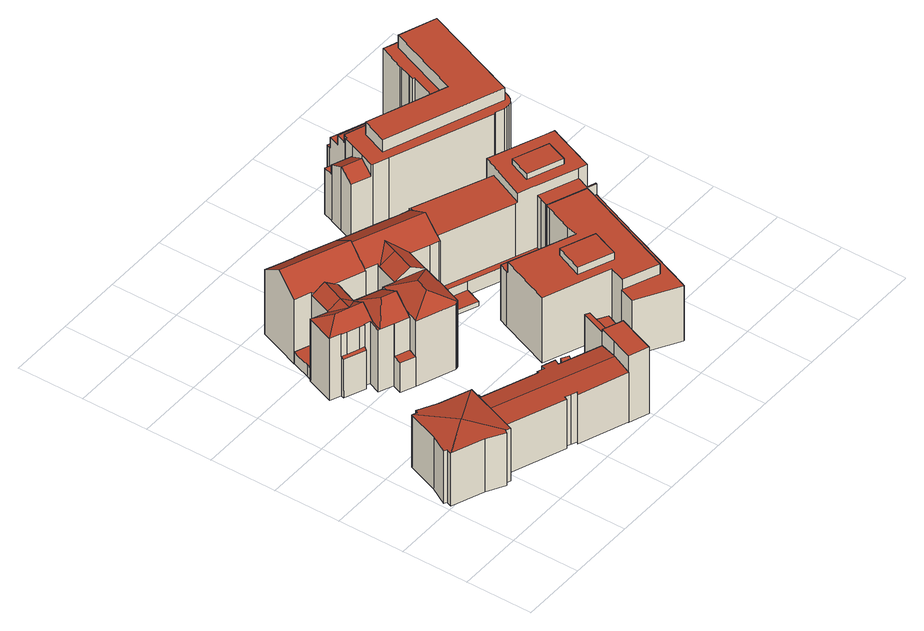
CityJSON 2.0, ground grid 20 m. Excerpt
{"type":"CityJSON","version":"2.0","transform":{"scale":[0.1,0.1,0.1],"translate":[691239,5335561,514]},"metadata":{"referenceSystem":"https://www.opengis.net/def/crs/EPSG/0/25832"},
"CityObjects":{
"building1":{"type":"Building","attributes":{"Gemeindeschluessel":"09162000","HoeheDach":"534.670","HoeheGrund":"515.870","Methode":"2000","NiedrigsteTraufeDesGebaeudes":"532.095","Geometrietyp2DReferenz":"3000","function":"31001_9998","roofType":"3100","measuredHeight":18.8,"storeysAboveGround":5},"geometry":[{"type":"MultiSurface","lod":"2","boundaries":[[[0,1,2,3]],[[4,5,6,7,8,9,10,11]],[[12,13,14,15]],[[2,1,16,17,7,6]],[[18,19,20,21,22]],[[23,24,25,26]],[[27,3,2,6,5,28]],[[29,30,26,25,31,32]],[[33,34,35,36,37,38,39,40,41]],[[42,43,44,45]],[[46,47,48,49]],[[8,50,51,52,53,9]],[[54,55,24,23]],[[56,57,58,59]],[[28,5,4,60]],[[61,62,63,64]],[[60,4,11,65]],[[66,36,35,67]],[[68,69,70,17,16,71]],[[45,44,13,12]],[[26,30,29,72,73,61,64,18,22,69,68,71,0,3,27,28,60,65,74,53,52,51,75,76,77,40,39,38,37,78,42,45,12,15,79,46,49,56,59,54,23]],[[72,80,81,73]],[[64,63,19,18]],[[59,58,55,54]],[[42,78,37,36,66,43]],[[19,63,62,81,80,32,31,82,20]],[[49,48,57,56]],[[50,83,84,76,75,51]],[[71,16,1,0]],[[31,25,24,55,58,57,48,47,85,14,13,44,43,66,67,82]],[[65,11,10,74]],[[15,14,85,79]],[[73,81,62,61]],[[79,85,47,46]],[[7,33,41,86,84,83,50,8]],[[74,10,9,53]],[[29,32,80,72]],[[86,41,40,77,76,84]],[[17,70,21,87,88,34,33,7]],[[22,21,70,69]],[[20,82,67,35,34,88,87,21]]],"semantics":{"surfaces":[{"type":"WallSurface"},{"type":"RoofSurface"},{"type":"GroundSurface"}],"values":[0,1,0,1,0,0,0,0,0,0,0,0,0,0,0,0,0,1,0,0,2,0,0,0,0,1,0,0,0,1,0,0,0,0,1,0,0,0,1,0,0]}}]},
"building2":{"type":"Building","attributes":{"Gemeindeschluessel":"09162000","HoeheDach":"519.794","HoeheGrund":"516.040","Methode":"1000","NiedrigsteTraufeDesGebaeudes":"519.794","Geometrietyp2DReferenz":"3000","function":"31001_9998","roofType":"1000","measuredHeight":3.75,"storeysAboveGround":1},"geometry":[{"type":"MultiSurface","lod":"2","boundaries":[[[89,90,91,92]],[[92,93,94,95,96,89]],[[91,90,97,98,99,100]],[[90,89,96,97]],[[93,100,99,94]],[[99,98,97,96,95,94]],[[92,91,100,93]]],"semantics":{"surfaces":[{"type":"WallSurface"},{"type":"GroundSurface"},{"type":"RoofSurface"}],"values":[0,1,2,0,0,0,0]}}]},
"building3":{"type":"Building","attributes":{"Gemeindeschluessel":"09162000","HoeheDach":"542.080","HoeheGrund":"515.828","Methode":"2000","NiedrigsteTraufeDesGebaeudes":"517.340","Geometrietyp2DReferenz":"3000","function":"31001_9998","roofType":"3100","measuredHeight":26.25,"storeysAboveGround":5},"geometry":[{"type":"MultiSurface","lod":"2","boundaries":[[[101,102,103,104]],[[105,106,107,108]],[[109,110,111,112,113,114]],[[108,107,102,101]],[[115,116,117,118]],[[119,120,121,122,123,124,114,113,125]],[[126,127,121,120,128,129,130,131]],[[132,133,134,135]],[[136,137,138,139]],[[140,141,142,124,123,143]],[[144,145,146,147]],[[148,149,125,112,111]],[[150,151,152,153]],[[154,105,108,101,104,155]],[[140,143,137,136]],[[127,156,157,122,121]],[[158,148,111,159]],[[160,161,162,163,164,165]],[[117,148,158]],[[166,126,131,167,168]],[[169,170,171,172]],[[173,174,175,176,177]],[[174,178,155,104,103,175]],[[179,180,181,182]],[[183,171,164,163,184,185,186]],[[187,154,155,178]],[[145,144,157,156]],[[184,167,131,130,185]],[[188,189,176,175,103,102,107,106,152,151,169,172,183]],[[172,171,183]],[[150,160,165,170,169,151]],[[176,189,180,177]],[[171,170,165,164]],[[181,159,111,110,182]],[[119,125,149]],[[183,186,188]],[[129,128,115,118]],[[118,117,185,130,129]],[[173,177,180,179]],[[190,166,168,191,133,132]],[[120,119,116,115,128]],[[162,192,191,168,167,184,163]],[[127,126,166,190,193,161,160,150,153,187,178,174,173,179,182,110,109,142,141,140,136,139,194,146,145,156]],[[188,186,117,158,159,181,180,189]],[[109,114,124,142]],[[194,195,147,146]],[[190,132,135,193]],[[187,153,152,106,105,154]],[[125,113,112]],[[161,193,135,134,192,162]],[[186,185,117]],[[133,191,192,134]],[[195,194,139,138]],[[195,138,137,143,123,122,157,144,147]],[[117,116,119,149,148]]],"semantics":{"surfaces":[{"type":"WallSurface"},{"type":"RoofSurface"},{"type":"GroundSurface"}],"values":[0,0,0,0,0,1,0,1,0,0,0,1,0,1,0,0,1,0,1,0,0,0,0,0,1,0,0,1,1,0,0,1,1,0,0,0,1,0,0,0,0,1,2,1,0,0,0,0,0,0,0,0,0,1,1]}}]},
"building4":{"type":"Building","attributes":{"Gemeindeschluessel":"09162000","HoeheDach":"519.908","HoeheGrund":"515.954","Methode":"2000","NiedrigsteTraufeDesGebaeudes":"519.570","Geometrietyp2DReferenz":"3000","function":"31001_9998","roofType":"1000","measuredHeight":3.95,"storeysAboveGround":1},"geometry":[{"type":"MultiSurface","lod":"2","boundaries":[[[196,197,198,199]],[[200,201,202,203,204]],[[201,200,205,206]],[[199,198,207,208]],[[208,207,209,210]],[[210,209,211,212]],[[204,211,209,207,198,197,205,200]],[[212,211,204,203]],[[210,212,203,202,201,206,196,199,208]],[[206,205,197,196]]],"semantics":{"surfaces":[{"type":"WallSurface"},{"type":"RoofSurface"},{"type":"GroundSurface"}],"values":[0,0,0,0,0,0,1,0,2,0]}}]},
"building5":{"type":"Building","attributes":{"Gemeindeschluessel":"09162000","HoeheDach":"537.820","HoeheGrund":"515.665","Methode":"2000","NiedrigsteTraufeDesGebaeudes":"534.247","Geometrietyp2DReferenz":"3000","function":"31001_9998","roofType":"1000","measuredHeight":22.16,"storeysAboveGround":4},"geometry":[{"type":"MultiSurface","lod":"2","boundaries":[[[213,214,215,216]],[[217,218,219,220,221,222]],[[223,224,225,219,218,226]],[[227,228,217,229]],[[223,226,214,213]],[[225,230,231,232,220,219]],[[231,233,234,235,236,232]],[[216,215,228,227]],[[221,236,235,237,222]],[[238,237,235,234]],[[217,228,215,214,226,218]],[[225,224,239,230]],[[232,236,221,220]],[[238,229,217,222,237]],[[233,231,230,239]],[[224,223,213,216,227,229,238,234,233,239]]],"semantics":{"surfaces":[{"type":"WallSurface"},{"type":"RoofSurface"},{"type":"GroundSurface"}],"values":[0,0,0,0,0,1,0,0,1,0,1,0,0,0,0,2]}}]},
"building6":{"type":"Building","attributes":{"Gemeindeschluessel":"09162000","HoeheDach":"523.542","HoeheGrund":"516.170","Methode":"2000","NiedrigsteTraufeDesGebaeudes":"522.360","Geometrietyp2DReferenz":"3000","function":"31001_2000","roofType":"2100","measuredHeight":7.37,"storeysAboveGround":1},"geometry":[{"type":"MultiSurface","lod":"2","boundaries":[[[240,241,242,243]],[[244,245,246,247]],[[244,247,240,243,248]],[[243,242,249,248]],[[249,242,241,246,245]],[[248,249,245,244]],[[247,246,241,240]]],"semantics":{"surfaces":[{"type":"WallSurface"},{"type":"GroundSurface"},{"type":"RoofSurface"}],"values":[0,0,1,0,2,0,0]}}]},
"building7":{"type":"Building","attributes":{"Gemeindeschluessel":"09162000","HoeheDach":"541.680","HoeheGrund":"515.692","Methode":"2000","NiedrigsteTraufeDesGebaeudes":"537.127","Geometrietyp2DReferenz":"3000","function":"31001_9998","roofType":"3100","measuredHeight":25.99,"storeysAboveGround":5},"geometry":[{"type":"MultiSurface","lod":"2","boundaries":[[[250,251,252,253]],[[254,255,256,257,258]],[[259,260,261,262,157]],[[263,264,265,266]],[[267,268,269,270]],[[271,272,256,255]],[[273,274,275,276,277]],[[278,279,270]],[[279,278,280,281,282]],[[283,284,285,286]],[[287,288,259,157]],[[252,251,289,285,284,290,291,292]],[[273,293,271,255,254,283,286,294,250,253,295,296,297,298,281,280,299,260,259,288,300,301,263,266,274]],[[301,302,264,263]],[[268,258,257,303,304,269]],[[298,297,305,306,307]],[[282,281,298,307,308]],[[300,309,302,301]],[[310,311,252,292,306,305]],[[296,310,305,297]],[[270,269,304,312,313,278]],[[254,258,268,267,290,284,283]],[[299,314,261,260]],[[256,272,315,277,276,262,261,314,316,312,303,257]],[[294,289,251,250]],[[253,252,311,295]],[[273,277,315,293]],[[300,288,287,309]],[[312,316,313]],[[286,285,289,294]],[[295,311,310,296]],[[292,291,308,307,306]],[[304,303,312]],[[274,266,265,275]],[[279,282,308,291,290,267,270]],[[293,315,272,271]],[[299,280,278,313,316,314]],[[265,264,302,309,287,157,262,276,275]]],"semantics":{"surfaces":[{"type":"WallSurface"},{"type":"RoofSurface"},{"type":"GroundSurface"}],"values":[0,0,0,0,0,0,0,0,0,0,0,1,2,0,1,0,0,0,1,0,1,0,0,1,0,0,0,0,1,0,0,1,1,0,1,0,0,1]}}]},
"building8":{"type":"Building","attributes":{"Gemeindeschluessel":"09162000","HoeheDach":"539.670","HoeheGrund":"515.670","Methode":"2000","NiedrigsteTraufeDesGebaeudes":"533.970","Geometrietyp2DReferenz":"3000","function":"31001_2000","roofType":"1000","measuredHeight":24,"storeysAboveGround":7},"geometry":[{"type":"MultiSurface","lod":"2","boundaries":[[[317,318,319,320]],[[321,322,323,324]],[[325,326,327,328]],[[329,330,331,332]],[[320,319,333,334]],[[334,333,335,336]],[[337,338,339,340,341,342]],[[336,335,318,317]],[[343,344,322,321]],[[345,346,347,348]],[[328,327,349,350]],[[348,347,351,352]],[[353,340,339,354]],[[354,339,355,356,357]],[[358,359,360,361,362,363]],[[364,341,340,353]],[[338,365,355,339]],[[366,367,326,325]],[[368,366,325,328,350,369,343,321,324,329,332,370,359,358,363,371,364,353,354,357,372,373,374]],[[318,335,333,319]],[[375,365,338,337,342,376]],[[346,345,377,374,373,372,378]],[[374,377,379,368]],[[361,360,351,347,346,378,356,355,365,375,376,362],[334,336,317,320]],[[362,376,342,341,364,371,363]],[[357,356,378,372]],[[323,322,344,380,349,327,326,367,379,377,345,348,352,331,330]],[[369,380,344,343]],[[368,379,367,366]],[[331,352,351,360,359,370,332]],[[350,349,380,369]],[[324,323,330,329]]],"semantics":{"surfaces":[{"type":"WallSurface"},{"type":"RoofSurface"},{"type":"GroundSurface"}],"values":[0,0,0,0,0,0,1,0,0,0,0,0,0,0,0,0,0,0,2,1,0,0,0,1,0,0,1,0,0,0,0,0]}}]},
"building9":{"type":"Building","attributes":{"Gemeindeschluessel":"09162000","HoeheDach":"542.570","HoeheGrund":"515.568","Methode":"2000","NiedrigsteTraufeDesGebaeudes":"517.170","Geometrietyp2DReferenz":"3000","function":"31001_2000","roofType":"1000","measuredHeight":27,"storeysAboveGround":8},"geometry":[{"type":"MultiSurface","lod":"2","boundaries":[[[381,382,383,384]],[[385,386,387,388]],[[389,390,391,392]],[[393,394,395,396]],[[397,398,399,400]],[[386,401,402,403,404,405,406,387]],[[407,408,409,391,390,410,411,412,413]],[[414,415,416,417,418,419,420,421,422,423,424,401,386,385]],[[425,412,411,426]],[[427,428,420,419,429]],[[403,402,408,407,413,404]],[[430,431,428,427]],[[399,398,383,382]],[[432,388,387,406,433]],[[423,422,421,420,428,431,434,435,436,437,438,439,424],[384,397,400,381]],[[440,434,431,430]],[[384,383,398,397]],[[441,442,443,444]],[[445,446,416,415,414,385,388,447]],[[424,439,438,409,408,402,401]],[[448,449,450,451]],[[446,452,417,416]],[[453,395,394,454,419,418,417,452,455,456]],[[444,443,447,388,432]],[[433,406,405,457]],[[458,435,434,440]],[[429,419,454,459]],[[400,399,382,381]],[[460,446,445,449,448]],[[430,427,429,459,393,396,461,462,463,460,448,451,464,441,444,432,433,457,465,425,426,466,389,392,467,468,469,458,440]],[[466,410,390,389]],[[470,450,449,443,442]],[[462,456,455,463]],[[461,396,395,453,456,462]],[[449,445,447,443]],[[464,470,442,441]],[[426,411,410,466]],[[451,450,470,464]],[[463,455,452,446,460]],[[459,454,394,393]],[[405,404,413,412,425,465,457]],[[437,436,435,458,469,468,467,392,391,409,438]]],"semantics":{"surfaces":[{"type":"WallSurface"},{"type":"RoofSurface"},{"type":"GroundSurface"}],"values":[0,0,0,0,0,1,1,0,0,0,0,0,1,0,1,0,0,0,1,0,0,0,1,0,0,0,0,0,0,2,0,1,0,0,0,0,0,0,0,0,0,0]}}]},
"building10":{"type":"Building","attributes":{"Gemeindeschluessel":"09162000","HoeheDach":"541.290","HoeheGrund":"514.894","Methode":"2000","NiedrigsteTraufeDesGebaeudes":"527.890","Geometrietyp2DReferenz":"3000","function":"31001_1000","roofType":"1000","measuredHeight":26.4,"storeysAboveGround":9},"geometry":[{"type":"MultiSurface","lod":"2","boundaries":[[[471,472,473,474]],[[475,476,477,478,479,480,481]],[[474,476,475,482,483,484,485]],[[486,487,488,489]],[[490,491,492,493]],[[494,495,496,497]],[[489,488,498,499]],[[500,501,502,503]],[[504,505,506,507,508,509]],[[510,506,505,511]],[[512,513,514,515]],[[493,492,516,517]],[[518,509,508,519]],[[520,514,513,521,522]],[[523,524,525,526]],[[503,502,527,528]],[[474,473,477,476]],[[529,530,491,490]],[[481,480,531,532]],[[533,534,535,536]],[[537,485,484,538,539,540]],[[541,542,534,533]],[[543,511,505,504]],[[544,545,546,547,548,549,550]],[[486,551,552,553,554,487]],[[555,556,557,558]],[[526,559,545,544,560,561,523]],[[517,516,562,563]],[[522,564,565,520]],[[566,567,553,552]],[[568,569,495,494]],[[570,571,567,566]],[[572,573,574,575]],[[576,577,530,529]],[[557,556,562,516,492,491,530,577,578,579,580,581,496,495,569,535,534,542,498,488,487,554,553,567,571,574,573,527,502,501,582,547,546,583,584,585,565,564,586,479,478,477,473,472],[519,587,510,511,543,518]],[[588,582,501,500]],[[589,578,577,576]],[[551,486,489,499,541,533,536,568,494,497,590,591,592,589,576,529,490,493,517,563,555,558,593,540,539,538,594,595,596,597,598,599,600,601,602,603,604,550,549,548,588,500,503,528,572,575,570,566,552]],[[532,482,475,481]],[[592,579,578,589]],[[483,482,532,531,596,595,594]],[[536,535,569,568]],[[528,527,573,572]],[[603,561,560,604]],[[575,574,571,570]],[[593,558,557,472,471,537,540]],[[525,515,514,520,565,585,584,583,559,526]],[[591,580,579,592]],[[586,564,522,521,513,512,524,523,561,603,602,601,600,599,598]],[[559,583,546,545]],[[480,479,586,598,597,596,531]],[[515,525,524,512]],[[548,547,582,588]],[[543,504,509,518]],[[538,484,483,594]],[[604,560,544,550]],[[471,474,485,537]],[[519,508,507,587]],[[587,507,506,510]],[[563,562,556,555]],[[591,590,497,496,581,580]],[[499,498,542,541]]],"semantics":{"surfaces":[{"type":"WallSurface"},{"type":"RoofSurface"},{"type":"GroundSurface"}],"values":[0,0,1,0,0,0,0,0,1,0,0,0,0,1,0,0,0,0,1,0,0,0,0,0,0,0,1,0,0,0,0,0,0,0,1,0,0,2,0,0,0,0,0,0,0,0,0,0,0,0,0,1,0,0,0,0,1,0,0,0,0,0]}}]}
},
"vertices":[
[153,133,19],[153,133,193],[100,163,195],[100,163,19],[11,215,194],[5,200,194],[6,199,195],[116,248,207],[71,367,193],[69,368,193],[33,273,194],[3,220,193],[235,275,19],[235,275,184],[398,213,184],[398,213,19],[158,141,195],[161,140,195],[357,95,19],[357,95,183],[183,161,183],[183,161,193],[183,161,19],[576,145,19],[576,145,184],[557,94,191],[557,94,19],[6,199,19],[5,200,19],[533,30,19],[555,90,19],[555,90,191],[533,30,183],[234,305,193],[236,304,193],[236,304,181],[237,304,181],[237,304,19],[236,304,19],[234,305,19],[143,340,19],[143,340,193],[232,289,19],[232,289,182],[240,284,182],[240,284,19],[421,210,19],[421,210,183],[426,223,181],[426,223,19],[84,362,193],[84,362,19],[71,367,19],[69,368,19],[506,172,19],[506,172,184],[464,209,19],[464,209,181],[454,192,184],[454,192,19],[11,215,19],[376,97,19],[376,97,184],[360,104,184],[360,104,19],[3,220,19],[235,298,181],[234,298,181],[161,140,19],[173,135,19],[173,135,193],[158,141,19],[387,83,19],[394,89,19],[33,273,19],[86,365,19],[89,371,19],[128,349,19],[235,298,19],[400,219,19],[387,83,183],[394,89,184],[207,224,191],[86,365,193],[89,371,192],[400,219,183],[128,349,193],[207,224,193],[234,298,193],
[264,825,20],[264,825,58],[235,753,58],[235,753,20],[189,771,20],[196,788,20],[208,823,20],[216,843,20],[216,843,58],[208,823,58],[196,788,58],[189,771,58],
[201,668,150],[201,668,223],[186,674,223],[186,674,150],[251,649,150],[251,649,223],[237,654,223],[237,654,150],[264,825,18],[236,753,18],[236,753,224],[263,823,224],[263,823,230],[264,825,232],[337,794,33],[337,794,223],[309,725,223],[309,725,33],[327,798,230],[413,764,230],[414,766,231],[439,830,281],[241,908,281],[216,843,231],[271,820,230],[386,691,18],[414,766,18],[413,764,33],[387,694,33],[387,694,224],[386,691,226],[327,545,116],[340,573,116],[296,590,116],[285,563,116],[301,957,18],[301,957,232],[348,938,232],[348,938,18],[266,971,18],[240,905,18],[216,843,18],[266,971,232],[392,922,231],[392,922,18],[393,926,18],[393,926,229],[271,740,250],[299,809,250],[268,644,18],[268,644,224],[251,650,224],[251,650,18],[246,640,146],[183,665,146],[463,893,18],[463,893,232],[256,701,250],[234,753,223],[253,608,18],[296,591,18],[296,591,224],[258,605,224],[258,606,224],[253,608,224],[345,586,18],[363,631,266],[345,586,233],[267,642,223],[267,642,224],[273,640,224],[273,640,223],[155,688,18],[186,675,18],[186,675,224],[156,688,224],[155,688,223],[183,665,18],[188,772,18],[188,772,224],[189,771,223],[189,771,18],[273,641,224],[320,648,266],[309,725,224],[308,724,224],[246,640,18],[291,683,253],[213,713,253],[327,545,18],[340,573,224],[296,590,224],[285,563,18],[351,942,18],[351,942,229],
[574,239,20],[574,239,58],[602,221,56],[602,221,20],[551,250,59],[551,250,20],[522,200,20],[506,172,20],[506,172,59],[573,237,58],[573,237,20],[604,220,56],[604,220,20],[604,219,56],[604,219,20],[576,145,56],[576,145,20],
[591,8,17],[591,8,238],[533,30,238],[533,30,17],[576,145,238],[635,122,238],[635,122,202],[590,140,202],[590,140,230],[576,145,230],[614,69,17],[644,144,17],[644,144,202],[614,69,238],[557,94,17],[557,94,238],[576,145,17],[661,185,202],[662,187,202],[617,213,202],[662,187,17],[604,220,17],[604,220,230],[617,213,230],[604,219,230],[604,219,17],[661,185,17],
[579,249,22],[579,249,95],[574,239,85],[574,239,22],[551,250,22],[551,250,84],[558,261,95],[558,261,22],[573,237,22],[573,237,84],
[452,505,17],[452,505,235],[448,503,237],[448,503,17],[532,713,17],[587,691,17],[587,691,232],[535,712,232],[532,713,234],[463,893,17],[414,766,17],[414,766,235],[438,827,276],[664,813,17],[664,813,232],[667,812,232],[667,812,17],[506,646,233],[506,646,234],[465,661,261],[423,677,233],[612,681,17],[612,681,232],[622,695,17],[669,811,17],[669,811,232],[642,745,276],[622,695,242],[421,677,232],[421,677,233],[421,677,17],[386,691,17],[386,691,233],[486,593,17],[486,593,235],[489,591,233],[489,591,17],[583,845,232],[583,845,17],[455,508,234],[505,642,235],[417,605,277],[401,565,277],[616,679,17],[455,508,17],[444,503,17],[440,503,17],[327,545,17],[345,586,17],[449,752,17],[637,823,17],[662,814,17],[662,814,232],[509,774,261],[492,729,261],[327,545,234],[328,546,234],[345,586,236],[385,688,235],[637,823,232],[440,503,234],[444,503,235],[448,746,231],[439,725,231],[449,752,235],[616,679,232],[447,746,231],
[816,282,234],[816,282,257],[715,322,257],[715,322,234],[868,104,17],[868,104,200],[868,103,200],[868,103,17],[955,317,17],[955,317,200],[945,291,200],[945,291,17],[747,176,17],[747,176,200],[764,221,200],[764,221,17],[748,403,257],[748,403,234],[848,363,257],[848,363,234],[765,447,200],[839,418,200],[847,450,200],[661,524,200],[651,499,200],[649,493,200],[870,104,17],[870,104,200],[998,499,200],[998,499,234],[870,179,234],[870,179,200],[872,108,200],[872,108,17],[765,221,234],[765,221,200],[661,524,17],[847,450,17],[847,450,234],[879,530,234],[879,530,17],[705,296,17],[782,265,17],[782,265,234],[705,296,234],[589,342,234],[589,342,17],[651,499,17],[839,418,234],[957,321,17],[957,321,200],[1018,475,17],[871,108,17],[765,221,17],[649,493,17],[884,544,17],[998,499,17],[1024,489,17],[765,447,234],[649,493,234],[1024,489,200],[884,544,234],[1018,475,200],[871,108,200],
[903,620,268],[903,620,286],[929,684,286],[929,684,268],[839,609,61],[839,609,237],[622,695,237],[622,695,61],[770,804,16],[770,804,201],[902,751,201],[902,751,16],[1025,493,16],[1025,493,235],[1024,489,235],[1024,489,16],[1032,643,268],[1032,643,286],[1007,579,286],[1007,579,268],[847,606,237],[896,717,237],[668,813,237],[667,813,237],[667,812,237],[669,811,237],[668,813,201],[896,717,201],[909,749,201],[753,810,201],[688,836,201],[678,840,201],[667,813,201],[847,606,61],[891,589,61],[900,585,61],[900,585,235],[994,547,235],[1015,539,235],[1015,539,268],[994,547,268],[900,585,268],[891,589,268],[847,606,268],[678,840,16],[688,836,16],[1040,530,16],[1040,530,268],[1015,539,16],[1087,649,16],[1087,649,268],[622,695,16],[669,811,16],[1097,674,268],[1072,684,268],[1052,692,268],[949,733,268],[909,749,268],[896,717,268],[1097,674,16],[597,631,16],[597,631,32],[616,679,32],[616,679,16],[692,649,61],[894,569,61],[616,679,61],[692,649,16],[692,649,32],[673,601,32],[673,601,16],[894,569,235],[997,499,235],[1000,503,235],[886,548,235],[884,544,235],[667,812,16],[1072,684,16],[1000,503,16],[894,569,16],[997,499,16],[884,544,16],[886,548,16],[601,630,16],[667,813,16],[753,810,16],[909,749,16],[949,733,16],[1052,692,16],[601,630,32],
[750,993,195],[750,993,232],[766,1033,232],[766,1033,222],[784,1079,193],[782,1075,196],[782,1075,232],[784,1079,232],[794,1106,232],[794,1106,162],[784,1079,162],[728,1102,193],[727,1099,195],[711,1058,220],[710,1056,222],[1263,1093,9],[1263,1093,232],[1262,1090,232],[1262,1090,9],[1123,851,9],[1123,851,232],[1098,861,232],[1098,861,9],[1181,897,9],[1181,897,232],[1170,871,232],[1170,871,9],[1249,1056,232],[1249,1056,9],[1099,1154,9],[1099,1154,232],[1100,1158,232],[1100,1158,9],[1151,870,273],[1267,1166,273],[1157,1206,273],[1071,987,273],[838,1075,273],[808,999,273],[1157,1206,232],[1267,1166,232],[817,1147,174],[817,1147,206],[1068,1055,206],[1068,1055,174],[1097,860,232],[1097,860,9],[808,999,232],[838,1075,232],[1057,1027,206],[809,1126,206],[805,1118,206],[830,1180,139],[830,1180,174],[1079,1082,174],[1079,1082,139],[1131,1235,232],[1131,1235,9],[1132,850,9],[1132,850,232],[738,1129,162],[728,1102,162],[1220,983,9],[1220,983,232],[1186,898,232],[1186,898,9],[695,1015,195],[711,1058,9],[710,1056,9],[695,1015,9],[1248,1054,9],[1248,1054,232],[1151,870,232],[1076,1096,139],[1080,1105,139],[1080,1105,232],[1085,1118,232],[1085,1118,9],[1080,1105,9],[1076,1096,9],[1289,1158,9],[1294,1172,9],[1294,1172,232],[1289,1158,232],[799,974,9],[799,974,232],[755,991,232],[755,991,9],[1087,1103,139],[835,1192,139],[831,1182,139],[1093,858,232],[1093,858,9],[805,1118,232],[1057,1027,232],[1292,1172,9],[1292,1172,232],[1182,897,9],[1182,897,232],[1258,1186,9],[1258,1186,232],[1151,1227,9],[1151,1227,232],[1167,1221,232],[1167,1221,9],[1141,850,9],[1141,850,232],[1151,851,232],[1158,857,232],[1165,863,232],[1166,865,232],[1086,1122,232],[1087,1103,232],[1079,1082,232],[1068,1055,232],[800,1104,232],[1071,987,232],[1086,1122,9],[1151,851,9],[1166,865,9],[1165,863,9],[1158,857,9],[750,993,9],[727,1099,9],[728,1102,9],[738,1129,9],[794,1106,9],[800,1104,9],[805,1118,9],[809,1126,9],[817,1147,9],[830,1180,9],[831,1182,9],[835,1192,9]
]}
